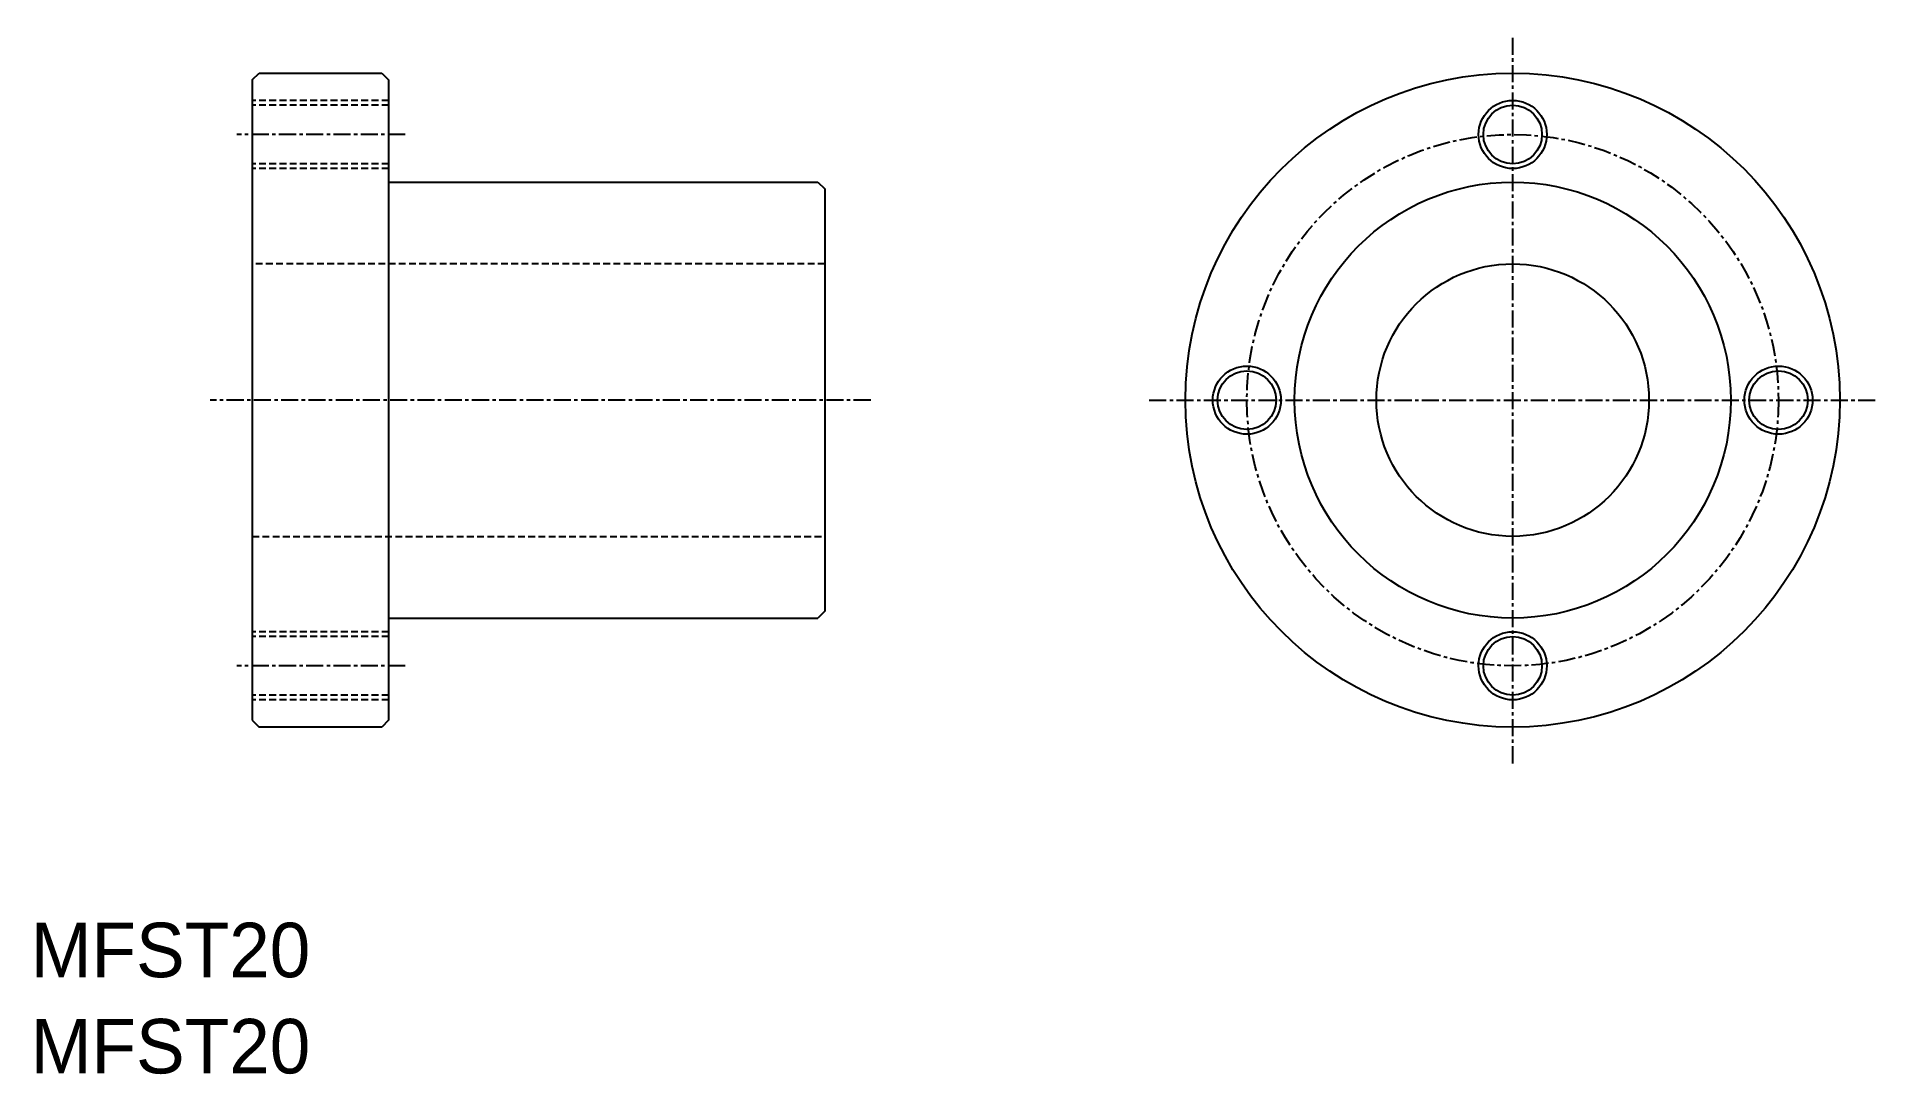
# Model space of a CAD drawing. Extents: x 101 to 236, y 52 to 129.
import ezdxf

# ---------------------------------------------------------------- set-up
doc = ezdxf.new("R2010")
doc.units = 0
doc.linetypes.add('CENTER', pattern=[2, 1.25, -0.25, 0.25, -0.25])
doc.linetypes.add('DASHED', pattern=[0.75, 0.5, -0.25])
doc.layers.get('0').update_dxf_attribs({"linetype": 'CONTINUOUS'})
doc.layers.add('CENTER', color=1, linetype='CENTER')

msp = doc.modelspace()

# ---------------------------------------------------------------- linework, layer by layer
at = {"color": 7, "linetype": 'CONTINUOUS'}
for p, q in [((117.29, 125.43), (117.79, 125.93)), ((117.79, 125.93), (126.79, 125.93)), ((126.79, 125.93), (127.29, 125.43)), ((117.29, 125.43), (117.29, 78.43)), ((127.29, 125.43), (127.29, 78.43)), ((127.29, 117.93), (158.79, 117.93)), ((158.79, 117.93), (159.29, 117.43)), ((159.29, 117.43), (159.29, 86.43)), ((159.29, 86.43), (158.79, 85.93)), ((127.29, 85.93), (158.79, 85.93)), ((117.29, 78.43), (117.79, 77.93)), ((127.29, 78.43), (126.79, 77.93)), ((126.79, 77.93), (117.79, 77.93))]:
    msp.add_line(p, q, dxfattribs=at)
at = {"color": 3, "linetype": 'DASHED'}
for p, q in [((127.29, 123.93), (117.29, 123.93)), ((127.29, 123.58), (117.29, 123.58)), ((127.29, 119.28), (117.29, 119.28)), ((127.29, 118.93), (117.29, 118.93)), ((159.29, 111.93), (117.29, 111.93)), ((117.29, 91.93), (159.29, 91.93)), ((127.29, 84.93), (117.29, 84.93)), ((127.29, 84.58), (117.29, 84.58)), ((127.29, 80.28), (117.29, 80.28)), ((127.29, 79.93), (117.29, 79.93))]:
    msp.add_line(p, q, dxfattribs=at)
at = {"color": 7, "linetype": 'CONTINUOUS'}
for centre, radius in [((209.76, 101.93), 24), ((209.76, 121.43), 2.15), ((209.76, 101.93), 16), ((209.76, 101.93), 10), ((190.26, 101.93), 2.15), ((229.26, 101.93), 2.15), ((209.76, 82.43), 2.15)]:
    msp.add_circle(centre, radius, dxfattribs=at)
at = {"color": 3, "linetype": 'CONTINUOUS'}
for centre in [(209.76, 121.43), (190.26, 101.93), (229.26, 101.93), (209.76, 82.43)]:
    msp.add_circle(centre, 2.5, dxfattribs=at)
at = {"layer": 'CENTER', "color": 1, "linetype": 'CENTER'}
for p, q in [((209.76, 75.27), (209.76, 128.6)), ((128.5, 121.43), (116.17, 121.43)), ((162.66, 101.93), (114.21, 101.93)), ((183.1, 101.93), (236.43, 101.93)), ((128.5, 82.43), (116.17, 82.43))]:
    msp.add_line(p, q, dxfattribs=at)
msp.add_circle((209.76, 101.93), 19.5, dxfattribs=at)

# ---------------------------------------------------------------- texts
at = {"color": 7, "linetype": 'CONTINUOUS'}
for p in [(101.04, 59.57), (101.04, 52.51)]:
    msp.add_text('MFST20', height=4, dxfattribs=at).set_placement(p)

doc.saveas('drawing.dxf')
